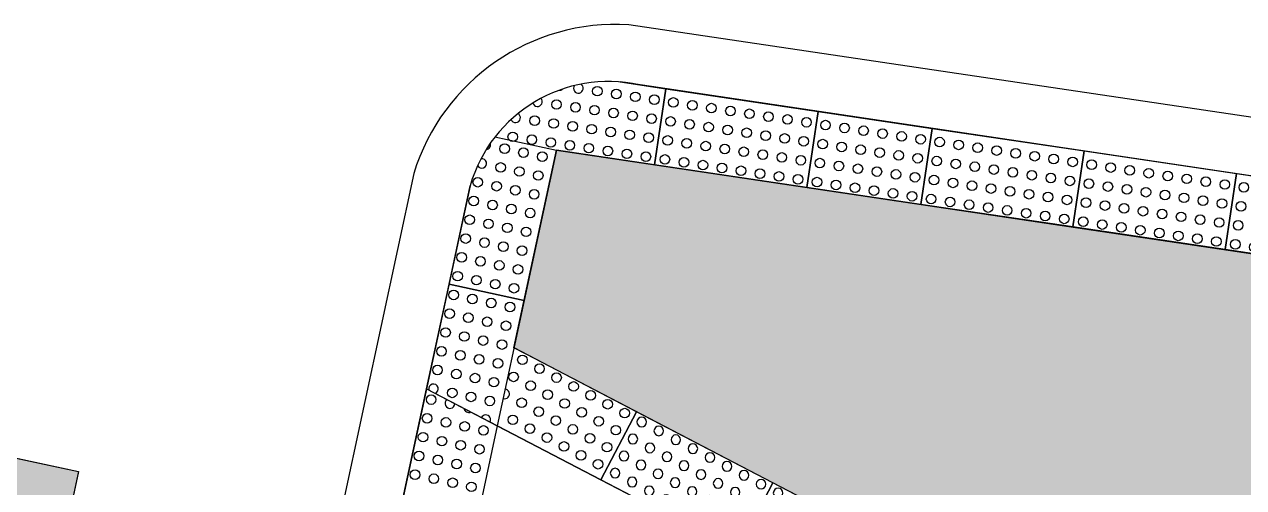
# Model space of a CAD drawing. Header units: millimetres. Extents: x 338 to 506, y 179 to 335.
# Drawn here: x 364.204 to 367.375, y 327.034 to 328.24 of the extents above; entities that cross this region are included whole.
import ezdxf

# ---------------------------------------------------------------- set-up
doc = ezdxf.new("R2010")
doc.units = ezdxf.units.MM
for name, color, linetype in [('ANDEN', 251, 'Continuous'), ('MOBILIARIO_K', 252, 'Continuous'), ('MOBILIARIO_URBANO', 51, 'Continuous'), ('MUROS', 32, 'Continuous')]:
    doc.layers.add(name, color=color, linetype=linetype)

# ---------------------------------------------------------------- blocks, each defined once
blk = doc.blocks.new('*U871')
at = {"layer": 'MOBILIARIO_URBANO', "color": 0, "linetype": 'Continuous'}
for p, q in [((139.5524, 142.9563), (139.5266, 142.5489)), ((139.5239, 142.5072), (138.8659, 142.5489)), ((139.5266, 142.5489), (139.5239, 142.5072))]:
    blk.add_line(p, q, dxfattribs=at)
at = {"layer": 'MOBILIARIO_URBANO', "color": 0, "linetype": 'Continuous', "extrusion": (0, 0, -1)}
for points in [[(-138.8918, 142.9563), (-139.5266, 142.5489), (-138.8659, 142.5489)], [(-138.8918, 142.9563), (-139.5524, 142.9563), (-139.5266, 142.5489)], [(-138.8659, 142.5489), (-139.5266, 142.5489), (-139.5239, 142.5072)]]:
    blk.add_solid(points, dxfattribs=at)
blk = doc.blocks.new('*U879')
at = {"layer": 'MOBILIARIO_URBANO'}
blk.add_lwpolyline([(1193.079, 208.8296), (1193.379, 208.8296), (1193.379, 208.6296), (1193.079, 208.6296), (1193.079, 208.8296)], dxfattribs=at)
for centre in [(1193.1035, 208.7971), (1193.1535, 208.7971), (1193.2035, 208.7971), (1193.2535, 208.7971), (1193.3035, 208.7971), (1193.3535, 208.7971), (1193.4035, 208.7971), (1193.4535, 208.7971), (1193.1035, 208.7471), (1193.1535, 208.7471), (1193.2035, 208.7471), (1193.2535, 208.7471), (1193.3035, 208.7471), (1193.3535, 208.7471), (1193.4035, 208.7471), (1193.4535, 208.7471), (1193.1035, 208.6971), (1193.1535, 208.6971), (1193.2035, 208.6971), (1193.2535, 208.6971), (1193.3035, 208.6971), (1193.3535, 208.6971), (1193.4035, 208.6971), (1193.4535, 208.6971), (1193.1035, 208.6471), (1193.1535, 208.6471), (1193.2035, 208.6471), (1193.2535, 208.6471), (1193.3035, 208.6471), (1193.3535, 208.6471), (1193.4035, 208.6471), (1193.4535, 208.6471)]:
    blk.add_circle(centre, 0.0125, dxfattribs=at)
blk = doc.blocks.new('*U29')
at = {"layer": 'MOBILIARIO_URBANO'}
blk.add_lwpolyline([(1192.979, 208.8296), (1193.379, 208.8296), (1193.379, 208.6296), (1192.979, 208.6296), (1192.979, 208.8296)], dxfattribs=at)
for centre in [(1193.0035, 208.7971), (1193.0535, 208.7971), (1193.1035, 208.7971), (1193.1535, 208.7971), (1193.2035, 208.7971), (1193.2535, 208.7971), (1193.3035, 208.7971), (1193.3535, 208.7971), (1193.0035, 208.7471), (1193.0535, 208.7471), (1193.1035, 208.7471), (1193.1535, 208.7471), (1193.2035, 208.7471), (1193.2535, 208.7471), (1193.3035, 208.7471), (1193.3535, 208.7471), (1193.0035, 208.6971), (1193.0535, 208.6971), (1193.1035, 208.6971), (1193.1535, 208.6971), (1193.2035, 208.6971), (1193.2535, 208.6971), (1193.3035, 208.6971), (1193.3535, 208.6971), (1193.0035, 208.6471), (1193.0535, 208.6471), (1193.1035, 208.6471), (1193.1535, 208.6471), (1193.2035, 208.6471), (1193.2535, 208.6471), (1193.3035, 208.6471), (1193.3535, 208.6471)]:
    blk.add_circle(centre, 0.0125, dxfattribs=at)
blk = doc.blocks.new('*U887')
at = {"layer": 'ANDEN', "linetype": 'Continuous'}
for p, q in [((139.9977, 141.4009), (140.0092, 141.4343)), ((140.0092, 141.4343), (140.5344, 141.4009)), ((139.5181, 140.0125), (139.9977, 141.4009)), ((140.5344, 141.4009), (140.5344, 140.0125)), ((140.5344, 140.0125), (140.5344, 133.7115))]:
    blk.add_line(p, q, dxfattribs=at)
at = {"layer": 'ANDEN', "linetype": 'Continuous', "extrusion": (0, 0, -1)}
for points in [[(-140.0092, 141.4343), (-140.5344, 141.4009), (-139.9977, 141.4009)], [(-139.9977, 141.4009), (-140.5344, 140.0125), (-139.5181, 140.0125)], [(-139.9977, 141.4009), (-140.5344, 141.4009), (-140.5344, 140.0125)], [(-138.9647, 140.0125), (-140.5344, 140.0125), (-140.5344, 133.7115)]]:
    blk.add_solid(points, dxfattribs=at)
blk = doc.blocks.new('*U898')
at = {"layer": 'MOBILIARIO_URBANO', "linetype": 'Continuous', "extrusion": (0, 0, -1)}
for points in [[(-138.879, 147.757), (-138.5351, 141.9458), (-138.51, 141.9458)], [(-138.879, 147.757), (-138.904, 147.757), (-138.5351, 141.9458)], [(-138.9708, 147.7512), (-138.6269, 141.94), (-138.6018, 141.94)], [(-138.9708, 147.7512), (-138.9959, 147.7512), (-138.6269, 141.94)], [(-139.0706, 147.7448), (-138.7267, 141.9334), (-138.7016, 141.9334)], [(-139.0706, 147.7448), (-139.0957, 147.7448), (-138.7267, 141.9334)], [(-139.1704, 147.7385), (-138.8265, 141.927), (-138.8014, 141.927)], [(-139.1704, 147.7385), (-139.1954, 147.7385), (-138.8265, 141.927)]]:
    blk.add_solid(points, dxfattribs=at)
blk = doc.blocks.new('A$C7152A42C')
at = {"layer": 'ANDEN'}
for points in [[(134.58444, 70.81492), (140.73444, 70.81492), (140.88483, 70.81492), (140.88483, 139.4371), (140.88483, 141.26289, 0.3468554), (140.41942, 141.75892), (139.81378, 141.79737), (139.4802, 141.81855)], [(140.73444, 141.21269, 0.395302), (140.40992, 141.60922), (139.80428, 141.64767), (139.47069, 141.66885)]]:
    blk.add_lwpolyline(points, format="xyb", dxfattribs=at)
for points in [[(139.86989, 141.64351), (139.86989, 141.64351), (139.37881, 140.22177)], [(140.73444, 78.74063), (140.73444, 141.26289)]]:
    blk.add_lwpolyline(points, dxfattribs=at)
at = {"layer": 'MOBILIARIO_K'}
blk.add_lwpolyline([(138.05545, 143.05131), (139.55243, 142.95626), (139.52392, 142.50716), (138.02693, 142.60221), (138.05545, 143.05131)], dxfattribs=at)
at = {"layer": 'MOBILIARIO_URBANO'}
for points in [[(139.80215, 141.4474), (139.45802, 141.46925), (139.47069, 141.66885), (139.86989, 141.64351), (139.80215, 141.4474)], [(139.86989, 141.64351), (140.14791, 141.62585), (140.13524, 141.42625)], [(140.53444, 141.40091), (140.13524, 141.42625), (140.14791, 141.62585), (140.40992, 141.60922)], [(140.54479, 141.56407), (140.53444, 141.40091)], [(139.80215, 141.4474), (139.70285, 141.15991), (139.89189, 141.09461), (140.00921, 141.43426)], [(140.13524, 141.42625), (139.80215, 141.4474)], [(140.73444, 141.26289), (140.73444, 141.14277), (140.53444, 141.14277), (140.53444, 141.40091)]]:
    blk.add_lwpolyline(points, dxfattribs=at)
for centre in [(139.64473, 141.64027), (139.69463, 141.6371), (139.74453, 141.63393), (139.79443, 141.63076), (139.84433, 141.62759), (139.92275, 141.62261), (139.97265, 141.61945), (140.02255, 141.61628), (140.07245, 141.61311), (139.64156, 141.59037), (139.69146, 141.5872), (139.74136, 141.58403), (139.79126, 141.58086), (140.12235, 141.60994), (140.17225, 141.60677), (140.22215, 141.6036), (140.27205, 141.60044), (140.32195, 141.59727), (140.37185, 141.5941), (140.42175, 141.59093), (139.86969, 141.57588), (139.91959, 141.57271), (139.96949, 141.56955), (140.01939, 141.56638), (140.06928, 141.56321), (140.11918, 141.56004), (140.16908, 141.55687), (140.21898, 141.5537), (140.26888, 141.55054), (139.63839, 141.54047), (139.68829, 141.5373), (139.73819, 141.53413), (139.78809, 141.53096), (139.86652, 141.52598), (139.91642, 141.52281), (139.96632, 141.51965), (140.31878, 141.54737), (140.36868, 141.5442), (140.41858, 141.54103), (140.46848, 141.53786), (140.51838, 141.53469), (140.55194, 141.51827), (139.63523, 141.49057), (139.68512, 141.4874), (140.01622, 141.51648), (140.06612, 141.51331), (140.11602, 141.51014), (140.16592, 141.50697), (140.21581, 141.5038), (140.26571, 141.50064), (140.31561, 141.49747), (140.36551, 141.4943), (140.41541, 141.49113), (140.46531, 141.48796), (139.73502, 141.48423), (139.78492, 141.48106), (139.86335, 141.47608), (139.91325, 141.47291), (139.96315, 141.46975), (140.01305, 141.46658), (140.06295, 141.46341), (140.11285, 141.46024), (140.16275, 141.45707), (140.21265, 141.4539), (140.51521, 141.48479), (140.55194, 141.46827), (140.60194, 141.46827), (139.93436, 141.42431), (140.26255, 141.45074), (140.31245, 141.44757), (140.36235, 141.4444), (140.41224, 141.44123), (140.46214, 141.43806), (140.51204, 141.43489), (139.82352, 141.4097), (139.87078, 141.39338), (139.98162, 141.40799), (140.55194, 141.41827), (140.60194, 141.41827), (140.65194, 141.41827), (139.80719, 141.36244), (139.91804, 141.37705), (139.9653, 141.36073), (140.55194, 141.36827), (140.60194, 141.36827), (140.65194, 141.36827), (139.85445, 141.34612), (139.90171, 141.32979), (139.79087, 141.31518), (139.83813, 141.29886), (139.94897, 141.31347), (140.55194, 141.31827), (140.60194, 141.31827), (140.65194, 141.31827), (140.70194, 141.31827), (139.77454, 141.26792), (139.88539, 141.28253), (139.93265, 141.26621), (140.55194, 141.26827), (140.60194, 141.26827), (140.65194, 141.26827), (140.70194, 141.26827), (139.8218, 141.2516), (139.86906, 141.23527), (139.75822, 141.22066), (139.80548, 141.20434), (139.91632, 141.21895), (140.55194, 141.21827), (140.60194, 141.21827), (140.65194, 141.21827), (140.70194, 141.21827), (139.7419, 141.1734), (139.85274, 141.18801), (139.9, 141.17169), (140.55194, 141.16827), (140.60194, 141.16827), (140.65194, 141.16827), (140.70194, 141.16827), (139.78916, 141.15708), (139.83642, 141.14075), (139.88368, 141.12443)]:
    blk.add_circle(centre, 0.0125, dxfattribs=at)
for centre, start, end in [((139.87285, 141.62578), 207.53127, 114.35828), ((140.47165, 141.58776), 126.20535, 18.58139), ((139.84116, 141.57769), 43.98217, 277.90739), ((140.52155, 141.58459), 193.57345, 296.63185), ((139.83799, 141.52779), 108.55648, 213.33307), ((140.60194, 141.51827), 118.26766, 340.3094), ((139.81345, 141.47925), 249.65916, 72.23039), ((140.65194, 141.46827), 114.44455, 322.24909), ((139.8871, 141.44064), 170.08204, 2.65183), ((140.70194, 141.41827), 184.41056, 231.32266), ((140.70194, 141.36827), 63.81802, 338.02061)]:
    blk.add_arc(centre, 0.0125, start, end, dxfattribs=at)
at = {"layer": 'ANDEN', "linetype": 'Continuous'}
blk.add_blockref('*U887', (0, 0), dxfattribs=at)
at = {"layer": 'ANDEN', "xscale": -1, "rotation": 70.94477554473006}
for p in [(726.57246, 1200.59033), (726.44187, 1200.21225)]:
    blk.add_blockref('*U29', p, dxfattribs=at)
at = {"layer": 'ANDEN', "rotation": 270}
for name, p in [('*U29', (-68.09512, 1334.12181)), ('*U879', (-68.09512, 1333.82177)), ('*U29', (-68.09512, 1333.42177)), ('*U29', (-68.09512, 1333.02177)), ('*U879', (-68.09512, 1332.72174))]:
    blk.add_blockref(name, p, dxfattribs=at)
at = {"layer": 'MOBILIARIO_URBANO', "color": 0, "linetype": 'Continuous'}
blk.add_blockref('*U871', (0, 0), dxfattribs=at)
at = {"layer": 'MOBILIARIO_URBANO', "linetype": 'Continuous'}
blk.add_blockref('*U898', (0, 0), dxfattribs=at)

msp = doc.modelspace()

# ---------------------------------------------------------------- block references
at = {"layer": 'MUROS', "color": 32, "rotation": 81.53046525965426}
msp.add_blockref('A$C7152A42C', (484.7482, 168.0844), dxfattribs=at)

doc.saveas('drawing.dxf')
